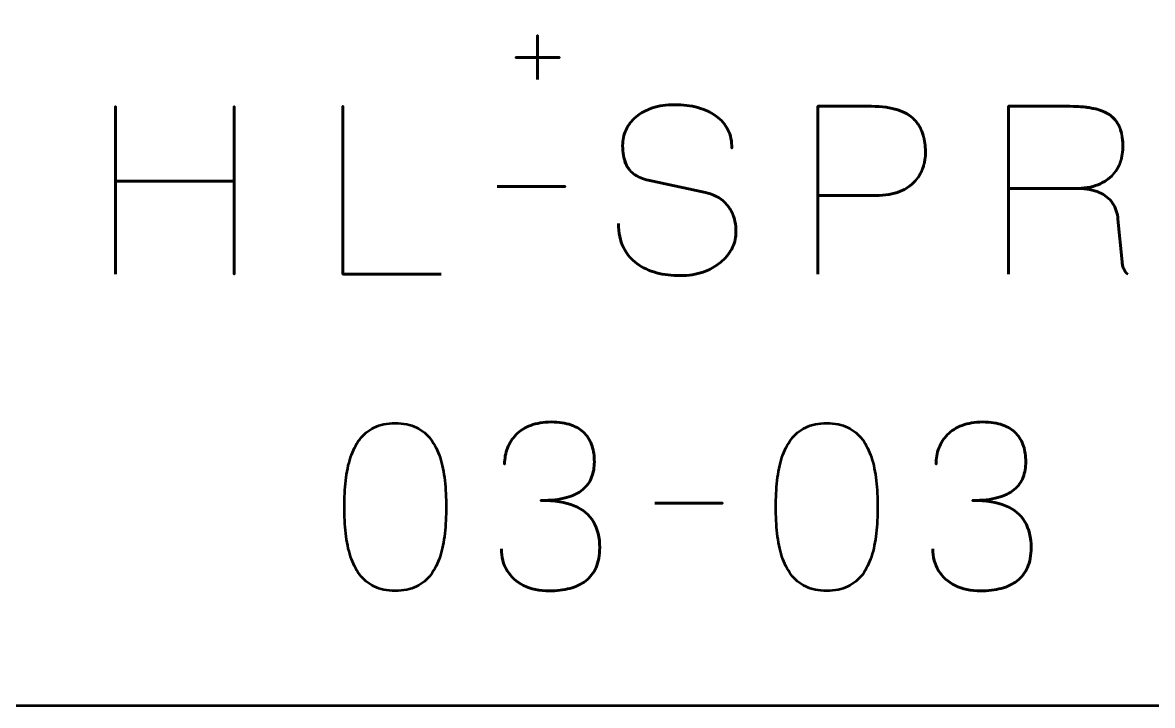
# Model space of a CAD drawing. Header units: centimetres. Extents: x -19.1 to -7.8, y -17.5 to -12.2.
# Drawn here: x -11.685 to -9.633, y -17.5 to -16.259 of the extents above; entities that cross this region are included whole.
import ezdxf

# ---------------------------------------------------------------- set-up
doc = ezdxf.new("R2010")
doc.units = ezdxf.units.CM
doc.header["$MEASUREMENT"] = 0
doc.layers.add('Layer 1', color=7, linetype='Continuous')

msp = doc.modelspace()

# ---------------------------------------------------------------- linework, layer by layer
at = {"layer": 'Layer 1', "lineweight": 53}
msp.add_open_spline([(-13.15, -17), (-13.15, -17), (-13.15, -12.7), (-13.15, -12.7), (-13.15, -12.7), (-13.15, -12.42391), (-12.92609, -12.2), (-12.65, -12.2), (-12.65, -12.2), (-12.65, -12.2), (-8.35, -12.2), (-8.35, -12.2), (-8.35, -12.2), (-8.07391, -12.2), (-7.85, -12.42391), (-7.85, -12.7), (-7.85, -12.7), (-7.85, -12.7), (-7.85, -17), (-7.85, -17), (-7.85, -17), (-7.85, -17.27609), (-8.07391, -17.5), (-8.35, -17.5), (-8.35, -17.5), (-8.35, -17.5), (-12.65, -17.5), (-12.65, -17.5), (-12.65, -17.5), (-12.92609, -17.5), (-13.15, -17.27609), (-13.15, -17)], degree=3, knots=[0, 0, 0, 0, 0.125, 0.125, 0.125, 0.125, 0.25, 0.25, 0.25, 0.25, 0.375, 0.375, 0.375, 0.375, 0.5, 0.5, 0.5, 0.5, 0.625, 0.625, 0.625, 0.625, 0.75, 0.75, 0.75, 0.75, 0.875, 0.875, 0.875, 0.875, 1, 1, 1, 1], dxfattribs=at)
at = {"layer": 'Layer 1', "color": 5, "lineweight": 53}
for points, knots in [([(-10.75, -16.36225), (-10.75, -16.36225), (-10.75, -16.32246), (-10.75, -16.32246), (-10.75, -16.32246), (-10.75, -16.32246), (-10.78958, -16.32246), (-10.78958, -16.32246), (-10.78958, -16.32246), (-10.78958, -16.32246), (-10.75, -16.32246), (-10.75, -16.32246), (-10.75, -16.32246), (-10.75, -16.32246), (-10.75, -16.28267), (-10.75, -16.28267), (-10.75, -16.28267), (-10.75, -16.28267), (-10.75, -16.32246), (-10.75, -16.32246), (-10.75, -16.32246), (-10.75, -16.32246), (-10.71042, -16.32246), (-10.71042, -16.32246), (-10.71042, -16.32246), (-10.71042, -16.32246), (-10.75, -16.32246), (-10.75, -16.32246), (-10.75, -16.32246), (-10.75, -16.32246), (-10.75, -16.36225), (-10.75, -16.36225)], [0, 0, 0, 0, 0.125, 0.125, 0.125, 0.125, 0.25, 0.25, 0.25, 0.25, 0.375, 0.375, 0.375, 0.375, 0.5, 0.5, 0.5, 0.5, 0.625, 0.625, 0.625, 0.625, 0.75, 0.75, 0.75, 0.75, 0.875, 0.875, 0.875, 0.875, 1, 1, 1, 1]), ([(-11.51663, -16.71644), (-11.51663, -16.71644), (-11.51663, -16.54753), (-11.51663, -16.54753), (-11.51663, -16.54753), (-11.51663, -16.54753), (-11.30116, -16.54753), (-11.30116, -16.54753), (-11.30116, -16.54753), (-11.30116, -16.54753), (-11.30116, -16.71644), (-11.30116, -16.71644), (-11.30116, -16.71644), (-11.30116, -16.71644), (-11.30116, -16.41164), (-11.30116, -16.41164), (-11.30116, -16.41164), (-11.30116, -16.41164), (-11.30116, -16.54753), (-11.30116, -16.54753), (-11.30116, -16.54753), (-11.30116, -16.54753), (-11.51663, -16.54753), (-11.51663, -16.54753), (-11.51663, -16.54753), (-11.51663, -16.54753), (-11.51663, -16.41164), (-11.51663, -16.41164), (-11.51663, -16.41164), (-11.51663, -16.41164), (-11.51663, -16.71644), (-11.51663, -16.71644)], [0, 0, 0, 0, 0.125, 0.125, 0.125, 0.125, 0.25, 0.25, 0.25, 0.25, 0.375, 0.375, 0.375, 0.375, 0.5, 0.5, 0.5, 0.5, 0.625, 0.625, 0.625, 0.625, 0.75, 0.75, 0.75, 0.75, 0.875, 0.875, 0.875, 0.875, 1, 1, 1, 1]), ([(-10.92524, -16.71644), (-10.92524, -16.71644), (-11.10346, -16.71644), (-11.10346, -16.71644), (-11.10346, -16.71644), (-11.10346, -16.71644), (-11.10346, -16.41122), (-11.10346, -16.41122), (-11.10346, -16.41122), (-11.10346, -16.41122), (-11.10346, -16.71644), (-11.10346, -16.71644), (-11.10346, -16.71644), (-11.10346, -16.71644), (-10.92524, -16.71644), (-10.92524, -16.71644)], [0, 0, 0, 0, 0.25, 0.25, 0.25, 0.25, 0.5, 0.5, 0.5, 0.5, 0.75, 0.75, 0.75, 0.75, 1, 1, 1, 1]), ([(-10.60309, -16.62415), (-10.60295, -16.64102), (-10.59999, -16.65548), (-10.59406, -16.66755), (-10.59406, -16.66755), (-10.5882, -16.67954), (-10.58002, -16.68935), (-10.56972, -16.69697), (-10.56972, -16.69697), (-10.55935, -16.70452), (-10.54742, -16.71009), (-10.53395, -16.71369), (-10.53395, -16.71369), (-10.52054, -16.71722), (-10.50615, -16.71898), (-10.49091, -16.71898), (-10.49091, -16.71898), (-10.47553, -16.71891), (-10.4617, -16.71665), (-10.44935, -16.71235), (-10.44935, -16.71235), (-10.43707, -16.70804), (-10.42656, -16.70226), (-10.41774, -16.69499), (-10.41774, -16.69499), (-10.40899, -16.68772), (-10.40222, -16.67961), (-10.39742, -16.67058), (-10.39742, -16.67058), (-10.39262, -16.66155), (-10.39008, -16.65231), (-10.38973, -16.64278), (-10.38973, -16.64278), (-10.38931, -16.63029), (-10.39114, -16.61886), (-10.39516, -16.60856), (-10.39516, -16.60856), (-10.39919, -16.59826), (-10.4054, -16.58965), (-10.41379, -16.5826), (-10.41379, -16.5826), (-10.42212, -16.57554), (-10.43263, -16.5706), (-10.44519, -16.56785), (-10.44519, -16.56785), (-10.44519, -16.56785), (-10.5489, -16.54541), (-10.5489, -16.54541), (-10.5489, -16.54541), (-10.55864, -16.54337), (-10.56704, -16.53991), (-10.57395, -16.53511), (-10.57395, -16.53511), (-10.58087, -16.53025), (-10.58623, -16.52354), (-10.5899, -16.51493), (-10.5899, -16.51493), (-10.59357, -16.5064), (-10.59547, -16.49553), (-10.59547, -16.48234), (-10.59547, -16.48234), (-10.59547, -16.47232), (-10.59342, -16.46287), (-10.58926, -16.45398), (-10.58926, -16.45398), (-10.58517, -16.44509), (-10.5791, -16.43725), (-10.57113, -16.43034), (-10.57113, -16.43034), (-10.56316, -16.4235), (-10.55328, -16.41813), (-10.54157, -16.41425), (-10.54157, -16.41425), (-10.52978, -16.4103), (-10.51631, -16.40833), (-10.50107, -16.40826), (-10.50107, -16.40826), (-10.48576, -16.40826), (-10.47172, -16.41002), (-10.45888, -16.41355), (-10.45888, -16.41355), (-10.44611, -16.41708), (-10.43503, -16.42216), (-10.42572, -16.42893), (-10.42572, -16.42893), (-10.4164, -16.4357), (-10.40921, -16.44403), (-10.40427, -16.45376), (-10.40427, -16.45376), (-10.39933, -16.46357), (-10.397, -16.47479), (-10.39735, -16.48742), (-10.39735, -16.48742), (-10.397, -16.47479), (-10.39933, -16.46357), (-10.40427, -16.45376), (-10.40427, -16.45376), (-10.40921, -16.44403), (-10.4164, -16.4357), (-10.42572, -16.42893), (-10.42572, -16.42893), (-10.43503, -16.42216), (-10.44611, -16.41708), (-10.45888, -16.41355), (-10.45888, -16.41355), (-10.47172, -16.41002), (-10.48576, -16.40826), (-10.50107, -16.40826), (-10.50107, -16.40826), (-10.51631, -16.40833), (-10.52978, -16.4103), (-10.54157, -16.41425), (-10.54157, -16.41425), (-10.55328, -16.41813), (-10.56316, -16.4235), (-10.57113, -16.43034), (-10.57113, -16.43034), (-10.5791, -16.43725), (-10.58517, -16.44509), (-10.58926, -16.45398), (-10.58926, -16.45398), (-10.59342, -16.46287), (-10.59547, -16.47232), (-10.59547, -16.48234), (-10.59547, -16.48234), (-10.59547, -16.49553), (-10.59364, -16.5064), (-10.59011, -16.51486), (-10.59011, -16.51486), (-10.58651, -16.5234), (-10.58122, -16.53003), (-10.5743, -16.5349), (-10.5743, -16.5349), (-10.56739, -16.5397), (-10.55892, -16.54323), (-10.5489, -16.54541), (-10.5489, -16.54541), (-10.5489, -16.54541), (-10.44519, -16.56785), (-10.44519, -16.56785), (-10.44519, -16.56785), (-10.43235, -16.5706), (-10.42176, -16.57554), (-10.41344, -16.5826), (-10.41344, -16.5826), (-10.40504, -16.58965), (-10.3989, -16.59826), (-10.39495, -16.60856), (-10.39495, -16.60856), (-10.39107, -16.61886), (-10.38931, -16.63029), (-10.38973, -16.64278), (-10.38973, -16.64278), (-10.39008, -16.65231), (-10.39262, -16.66155), (-10.39742, -16.67058), (-10.39742, -16.67058), (-10.40222, -16.67961), (-10.40899, -16.68772), (-10.41774, -16.69499), (-10.41774, -16.69499), (-10.42656, -16.70226), (-10.43707, -16.70804), (-10.44935, -16.71235), (-10.44935, -16.71235), (-10.4617, -16.71665), (-10.47553, -16.71891), (-10.49091, -16.71898), (-10.49091, -16.71898), (-10.50615, -16.71898), (-10.52054, -16.71722), (-10.53395, -16.71369), (-10.53395, -16.71369), (-10.54742, -16.71009), (-10.55935, -16.70452), (-10.56972, -16.69697), (-10.56972, -16.69697), (-10.58002, -16.68935), (-10.5882, -16.67954), (-10.59406, -16.66755), (-10.59406, -16.66755), (-10.59999, -16.65548), (-10.60295, -16.64102), (-10.60309, -16.62415)], [0, 0, 0, 0, 0.0217391, 0.0217391, 0.0217391, 0.0217391, 0.0434783, 0.0434783, 0.0434783, 0.0434783, 0.0652174, 0.0652174, 0.0652174, 0.0652174, 0.0869565, 0.0869565, 0.0869565, 0.0869565, 0.1086957, 0.1086957, 0.1086957, 0.1086957, 0.1304348, 0.1304348, 0.1304348, 0.1304348, 0.1521739, 0.1521739, 0.1521739, 0.1521739, 0.173913, 0.173913, 0.173913, 0.173913, 0.1956522, 0.1956522, 0.1956522, 0.1956522, 0.2173913, 0.2173913, 0.2173913, 0.2173913, 0.2391304, 0.2391304, 0.2391304, 0.2391304, 0.2608696, 0.2608696, 0.2608696, 0.2608696, 0.2826087, 0.2826087, 0.2826087, 0.2826087, 0.3043478, 0.3043478, 0.3043478, 0.3043478, 0.326087, 0.326087, 0.326087, 0.326087, 0.3478261, 0.3478261, 0.3478261, 0.3478261, 0.3695652, 0.3695652, 0.3695652, 0.3695652, 0.3913043, 0.3913043, 0.3913043, 0.3913043, 0.4130435, 0.4130435, 0.4130435, 0.4130435, 0.4347826, 0.4347826, 0.4347826, 0.4347826, 0.4565217, 0.4565217, 0.4565217, 0.4565217, 0.4782609, 0.4782609, 0.4782609, 0.4782609, 0.5, 0.5, 0.5, 0.5, 0.5217391, 0.5217391, 0.5217391, 0.5217391, 0.5434783, 0.5434783, 0.5434783, 0.5434783, 0.5652174, 0.5652174, 0.5652174, 0.5652174, 0.5869565, 0.5869565, 0.5869565, 0.5869565, 0.6086957, 0.6086957, 0.6086957, 0.6086957, 0.6304348, 0.6304348, 0.6304348, 0.6304348, 0.6521739, 0.6521739, 0.6521739, 0.6521739, 0.673913, 0.673913, 0.673913, 0.673913, 0.6956522, 0.6956522, 0.6956522, 0.6956522, 0.7173913, 0.7173913, 0.7173913, 0.7173913, 0.7391304, 0.7391304, 0.7391304, 0.7391304, 0.7608696, 0.7608696, 0.7608696, 0.7608696, 0.7826087, 0.7826087, 0.7826087, 0.7826087, 0.8043478, 0.8043478, 0.8043478, 0.8043478, 0.826087, 0.826087, 0.826087, 0.826087, 0.8478261, 0.8478261, 0.8478261, 0.8478261, 0.8695652, 0.8695652, 0.8695652, 0.8695652, 0.8913043, 0.8913043, 0.8913043, 0.8913043, 0.9130435, 0.9130435, 0.9130435, 0.9130435, 0.9347826, 0.9347826, 0.9347826, 0.9347826, 0.9565217, 0.9565217, 0.9565217, 0.9565217, 0.9782609, 0.9782609, 0.9782609, 0.9782609, 1, 1, 1, 1]), ([(-10.24114, -16.71644), (-10.24114, -16.71644), (-10.24114, -16.41122), (-10.24114, -16.41122), (-10.24114, -16.41122), (-10.24114, -16.41122), (-10.14377, -16.41122), (-10.14377, -16.41122), (-10.14377, -16.41122), (-10.1243, -16.41129), (-10.10829, -16.41348), (-10.09566, -16.41771), (-10.09566, -16.41771), (-10.0831, -16.42187), (-10.07322, -16.42766), (-10.06609, -16.435), (-10.06609, -16.435), (-10.05897, -16.44226), (-10.05389, -16.45059), (-10.05078, -16.45997), (-10.05078, -16.45997), (-10.04775, -16.46936), (-10.04599, -16.47916), (-10.04556, -16.48954), (-10.04556, -16.48954), (-10.04507, -16.49991), (-10.04627, -16.51007), (-10.04909, -16.51994), (-10.04909, -16.51994), (-10.05198, -16.52982), (-10.05685, -16.53878), (-10.06384, -16.54683), (-10.06384, -16.54683), (-10.07075, -16.55487), (-10.08013, -16.56129), (-10.09192, -16.56602), (-10.09192, -16.56602), (-10.1037, -16.57081), (-10.1183, -16.57321), (-10.13573, -16.57335), (-10.13573, -16.57335), (-10.13573, -16.57335), (-10.24114, -16.57335), (-10.24114, -16.57335), (-10.24114, -16.57335), (-10.24114, -16.57335), (-10.13573, -16.57335), (-10.13573, -16.57335), (-10.13573, -16.57335), (-10.11866, -16.57321), (-10.10419, -16.57081), (-10.09248, -16.56602), (-10.09248, -16.56602), (-10.0807, -16.56129), (-10.07131, -16.55487), (-10.06426, -16.54683), (-10.06426, -16.54683), (-10.05727, -16.53878), (-10.05226, -16.52982), (-10.0493, -16.51994), (-10.0493, -16.51994), (-10.04634, -16.51007), (-10.04507, -16.49991), (-10.04556, -16.48954), (-10.04556, -16.48954), (-10.04599, -16.47916), (-10.04775, -16.46936), (-10.05092, -16.45997), (-10.05092, -16.45997), (-10.05403, -16.45059), (-10.05925, -16.44226), (-10.06638, -16.435), (-10.06638, -16.435), (-10.07357, -16.42766), (-10.08345, -16.42187), (-10.09601, -16.41771), (-10.09601, -16.41771), (-10.10864, -16.41348), (-10.12451, -16.41129), (-10.14377, -16.41122), (-10.14377, -16.41122), (-10.14377, -16.41122), (-10.24114, -16.41122), (-10.24114, -16.41122), (-10.24114, -16.41122), (-10.24114, -16.41122), (-10.24114, -16.71644), (-10.24114, -16.71644)], [0, 0, 0, 0, 0.0454545, 0.0454545, 0.0454545, 0.0454545, 0.0909091, 0.0909091, 0.0909091, 0.0909091, 0.1363636, 0.1363636, 0.1363636, 0.1363636, 0.1818182, 0.1818182, 0.1818182, 0.1818182, 0.2272727, 0.2272727, 0.2272727, 0.2272727, 0.2727273, 0.2727273, 0.2727273, 0.2727273, 0.3181818, 0.3181818, 0.3181818, 0.3181818, 0.3636364, 0.3636364, 0.3636364, 0.3636364, 0.4090909, 0.4090909, 0.4090909, 0.4090909, 0.4545455, 0.4545455, 0.4545455, 0.4545455, 0.5, 0.5, 0.5, 0.5, 0.5454545, 0.5454545, 0.5454545, 0.5454545, 0.5909091, 0.5909091, 0.5909091, 0.5909091, 0.6363636, 0.6363636, 0.6363636, 0.6363636, 0.6818182, 0.6818182, 0.6818182, 0.6818182, 0.7272727, 0.7272727, 0.7272727, 0.7272727, 0.7727273, 0.7727273, 0.7727273, 0.7727273, 0.8181818, 0.8181818, 0.8181818, 0.8181818, 0.8636364, 0.8636364, 0.8636364, 0.8636364, 0.9090909, 0.9090909, 0.9090909, 0.9090909, 0.9545455, 0.9545455, 0.9545455, 0.9545455, 1, 1, 1, 1]), ([(-9.89486, -16.71644), (-9.89486, -16.71644), (-9.89486, -16.41122), (-9.89486, -16.41122), (-9.89486, -16.41122), (-9.89486, -16.41122), (-9.78352, -16.41122), (-9.78352, -16.41122), (-9.78352, -16.41122), (-9.768, -16.41122), (-9.75474, -16.41228), (-9.7438, -16.41432), (-9.7438, -16.41432), (-9.7328, -16.41637), (-9.72369, -16.41933), (-9.7165, -16.42321), (-9.7165, -16.42321), (-9.7093, -16.42709), (-9.70366, -16.43182), (-9.69949, -16.43739), (-9.69949, -16.43739), (-9.69526, -16.4429), (-9.6923, -16.44918), (-9.69039, -16.45616), (-9.69039, -16.45616), (-9.68849, -16.46315), (-9.68736, -16.4707), (-9.68701, -16.47895), (-9.68701, -16.47895), (-9.68651, -16.48932), (-9.68764, -16.49934), (-9.69032, -16.50901), (-9.69032, -16.50901), (-9.69307, -16.51874), (-9.6978, -16.52742), (-9.7045, -16.53518), (-9.7045, -16.53518), (-9.71128, -16.54295), (-9.72038, -16.54908), (-9.73195, -16.55367), (-9.73195, -16.55367), (-9.74352, -16.55819), (-9.75784, -16.56058), (-9.77506, -16.56065), (-9.77506, -16.56065), (-9.77506, -16.56065), (-9.89486, -16.56065), (-9.89486, -16.56065), (-9.89486, -16.56065), (-9.89486, -16.56065), (-9.77506, -16.56065), (-9.77506, -16.56065), (-9.77506, -16.56065), (-9.7582, -16.56058), (-9.74401, -16.55819), (-9.73251, -16.55367), (-9.73251, -16.55367), (-9.72101, -16.54908), (-9.71184, -16.54295), (-9.705, -16.53518), (-9.705, -16.53518), (-9.69815, -16.52742), (-9.69336, -16.51874), (-9.69053, -16.50901), (-9.69053, -16.50901), (-9.68771, -16.49934), (-9.68651, -16.48932), (-9.68701, -16.47895), (-9.68701, -16.47895), (-9.68743, -16.46865), (-9.68919, -16.45934), (-9.6923, -16.45101), (-9.6923, -16.45101), (-9.69533, -16.44276), (-9.70041, -16.43563), (-9.70747, -16.4297), (-9.70747, -16.4297), (-9.71452, -16.42378), (-9.72426, -16.41919), (-9.73661, -16.41602), (-9.73661, -16.41602), (-9.74895, -16.41284), (-9.76462, -16.41122), (-9.78352, -16.41122), (-9.78352, -16.41122), (-9.78352, -16.41122), (-9.89486, -16.41122), (-9.89486, -16.41122), (-9.89486, -16.41122), (-9.89486, -16.41122), (-9.89486, -16.71644), (-9.89486, -16.71644)], [0, 0, 0, 0, 0.0434783, 0.0434783, 0.0434783, 0.0434783, 0.0869565, 0.0869565, 0.0869565, 0.0869565, 0.1304348, 0.1304348, 0.1304348, 0.1304348, 0.173913, 0.173913, 0.173913, 0.173913, 0.2173913, 0.2173913, 0.2173913, 0.2173913, 0.2608696, 0.2608696, 0.2608696, 0.2608696, 0.3043478, 0.3043478, 0.3043478, 0.3043478, 0.3478261, 0.3478261, 0.3478261, 0.3478261, 0.3913043, 0.3913043, 0.3913043, 0.3913043, 0.4347826, 0.4347826, 0.4347826, 0.4347826, 0.4782609, 0.4782609, 0.4782609, 0.4782609, 0.5217391, 0.5217391, 0.5217391, 0.5217391, 0.5652174, 0.5652174, 0.5652174, 0.5652174, 0.6086957, 0.6086957, 0.6086957, 0.6086957, 0.6521739, 0.6521739, 0.6521739, 0.6521739, 0.6956522, 0.6956522, 0.6956522, 0.6956522, 0.7391304, 0.7391304, 0.7391304, 0.7391304, 0.7826087, 0.7826087, 0.7826087, 0.7826087, 0.826087, 0.826087, 0.826087, 0.826087, 0.8695652, 0.8695652, 0.8695652, 0.8695652, 0.9130435, 0.9130435, 0.9130435, 0.9130435, 0.9565217, 0.9565217, 0.9565217, 0.9565217, 1, 1, 1, 1]), ([(-10.82322, -16.55684), (-10.82322, -16.55684), (-10.70003, -16.55684), (-10.70003, -16.55684), (-10.70003, -16.55684), (-10.70003, -16.55684), (-10.82322, -16.55684), (-10.82322, -16.55684)], [0, 0, 0, 0, 0.5, 0.5, 0.5, 0.5, 1, 1, 1, 1]), ([(-9.67769, -16.71644), (-9.68051, -16.71439), (-9.68263, -16.71192), (-9.68418, -16.70903), (-9.68418, -16.70903), (-9.68574, -16.70614), (-9.68679, -16.70325), (-9.68743, -16.70042), (-9.68743, -16.70042), (-9.68799, -16.69767), (-9.68828, -16.69534), (-9.68828, -16.69358), (-9.68828, -16.69358), (-9.68828, -16.69358), (-9.6959, -16.61653), (-9.6959, -16.61653), (-9.6959, -16.61653), (-9.69674, -16.60546), (-9.69999, -16.59572), (-9.70556, -16.58739), (-9.70556, -16.58739), (-9.71121, -16.579), (-9.71925, -16.57251), (-9.72983, -16.56778), (-9.72983, -16.56778), (-9.74035, -16.56312), (-9.75347, -16.56073), (-9.76913, -16.56065), (-9.76913, -16.56065), (-9.75347, -16.56073), (-9.74035, -16.56312), (-9.72983, -16.56778), (-9.72983, -16.56778), (-9.71925, -16.57251), (-9.71121, -16.579), (-9.70556, -16.58739), (-9.70556, -16.58739), (-9.69999, -16.59572), (-9.69674, -16.60546), (-9.6959, -16.61653), (-9.6959, -16.61653), (-9.6959, -16.61653), (-9.68828, -16.69358), (-9.68828, -16.69358), (-9.68828, -16.69358), (-9.68828, -16.69534), (-9.68799, -16.69767), (-9.68743, -16.70042), (-9.68743, -16.70042), (-9.68679, -16.70325), (-9.68574, -16.70614), (-9.68418, -16.70903), (-9.68418, -16.70903), (-9.68263, -16.71192), (-9.68051, -16.71439), (-9.67769, -16.71644)], [0, 0, 0, 0, 0.0714286, 0.0714286, 0.0714286, 0.0714286, 0.1428571, 0.1428571, 0.1428571, 0.1428571, 0.2142857, 0.2142857, 0.2142857, 0.2142857, 0.2857143, 0.2857143, 0.2857143, 0.2857143, 0.3571429, 0.3571429, 0.3571429, 0.3571429, 0.4285714, 0.4285714, 0.4285714, 0.4285714, 0.5, 0.5, 0.5, 0.5, 0.5714286, 0.5714286, 0.5714286, 0.5714286, 0.6428571, 0.6428571, 0.6428571, 0.6428571, 0.7142857, 0.7142857, 0.7142857, 0.7142857, 0.7857143, 0.7857143, 0.7857143, 0.7857143, 0.8571429, 0.8571429, 0.8571429, 0.8571429, 0.9285714, 0.9285714, 0.9285714, 0.9285714, 1, 1, 1, 1]), ([(-11.00842, -17.29175), (-10.99361, -17.29168), (-10.98084, -17.28907), (-10.97018, -17.28399), (-10.97018, -17.28399), (-10.9596, -17.27891), (-10.95078, -17.27164), (-10.94373, -17.2624), (-10.94373, -17.2624), (-10.93674, -17.25309), (-10.93124, -17.24208), (-10.92715, -17.22938), (-10.92715, -17.22938), (-10.92312, -17.21668), (-10.92023, -17.20278), (-10.91861, -17.18754), (-10.91861, -17.18754), (-10.91691, -17.1723), (-10.91607, -17.15628), (-10.91614, -17.13935), (-10.91614, -17.13935), (-10.91607, -17.12249), (-10.91691, -17.10647), (-10.91861, -17.0913), (-10.91861, -17.0913), (-10.92023, -17.07613), (-10.92312, -17.06216), (-10.92715, -17.04946), (-10.92715, -17.04946), (-10.93124, -17.03683), (-10.93674, -17.02583), (-10.94373, -17.01644), (-10.94373, -17.01644), (-10.95078, -17.00713), (-10.9596, -16.99986), (-10.97018, -16.99478), (-10.97018, -16.99478), (-10.98084, -16.98963), (-10.99361, -16.98702), (-11.00842, -16.98695), (-11.00842, -16.98695), (-11.02324, -16.98702), (-11.03601, -16.98963), (-11.04667, -16.99478), (-11.04667, -16.99478), (-11.05725, -16.99986), (-11.06607, -17.00713), (-11.07312, -17.01644), (-11.07312, -17.01644), (-11.08011, -17.02583), (-11.08561, -17.03683), (-11.0897, -17.04946), (-11.0897, -17.04946), (-11.09373, -17.06216), (-11.09662, -17.07613), (-11.09824, -17.0913), (-11.09824, -17.0913), (-11.09993, -17.10647), (-11.10078, -17.12249), (-11.10071, -17.13935), (-11.10071, -17.13935), (-11.10078, -17.15628), (-11.09993, -17.1723), (-11.09824, -17.18754), (-11.09824, -17.18754), (-11.09662, -17.20278), (-11.09373, -17.21668), (-11.0897, -17.22938), (-11.0897, -17.22938), (-11.08561, -17.24208), (-11.08011, -17.25309), (-11.07312, -17.2624), (-11.07312, -17.2624), (-11.06607, -17.27164), (-11.05725, -17.27891), (-11.04667, -17.28399), (-11.04667, -17.28399), (-11.03601, -17.28907), (-11.02324, -17.29168), (-11.00842, -17.29175)], [0, 0, 0, 0, 0.05, 0.05, 0.05, 0.05, 0.1, 0.1, 0.1, 0.1, 0.15, 0.15, 0.15, 0.15, 0.2, 0.2, 0.2, 0.2, 0.25, 0.25, 0.25, 0.25, 0.3, 0.3, 0.3, 0.3, 0.35, 0.35, 0.35, 0.35, 0.4, 0.4, 0.4, 0.4, 0.45, 0.45, 0.45, 0.45, 0.5, 0.5, 0.5, 0.5, 0.55, 0.55, 0.55, 0.55, 0.6, 0.6, 0.6, 0.6, 0.65, 0.65, 0.65, 0.65, 0.7, 0.7, 0.7, 0.7, 0.75, 0.75, 0.75, 0.75, 0.8, 0.8, 0.8, 0.8, 0.85, 0.85, 0.85, 0.85, 0.9, 0.9, 0.9, 0.9, 0.95, 0.95, 0.95, 0.95, 1, 1, 1, 1]), ([(-11.00842, -17.29175), (-10.99361, -17.29168), (-10.98084, -17.28907), (-10.97018, -17.28399), (-10.97018, -17.28399), (-10.9596, -17.27891), (-10.95078, -17.27164), (-10.94373, -17.2624), (-10.94373, -17.2624), (-10.93674, -17.25309), (-10.93124, -17.24208), (-10.92715, -17.22938), (-10.92715, -17.22938), (-10.92312, -17.21668), (-10.92023, -17.20278), (-10.91861, -17.18754), (-10.91861, -17.18754), (-10.91691, -17.1723), (-10.91607, -17.15628), (-10.91614, -17.13935), (-10.91614, -17.13935), (-10.91607, -17.12249), (-10.91691, -17.10647), (-10.91861, -17.0913), (-10.91861, -17.0913), (-10.92023, -17.07613), (-10.92312, -17.06216), (-10.92715, -17.04946), (-10.92715, -17.04946), (-10.93124, -17.03683), (-10.93674, -17.02583), (-10.94373, -17.01644), (-10.94373, -17.01644), (-10.95078, -17.00713), (-10.9596, -16.99986), (-10.97018, -16.99478), (-10.97018, -16.99478), (-10.98084, -16.98963), (-10.99361, -16.98702), (-11.00842, -16.98695), (-11.00842, -16.98695), (-11.02324, -16.98702), (-11.03601, -16.98963), (-11.04667, -16.99478), (-11.04667, -16.99478), (-11.05725, -16.99986), (-11.06607, -17.00713), (-11.07312, -17.01644), (-11.07312, -17.01644), (-11.08011, -17.02583), (-11.08561, -17.03683), (-11.0897, -17.04946), (-11.0897, -17.04946), (-11.09373, -17.06216), (-11.09662, -17.07613), (-11.09824, -17.0913), (-11.09824, -17.0913), (-11.09993, -17.10647), (-11.10078, -17.12249), (-11.10071, -17.13935), (-11.10071, -17.13935), (-11.10078, -17.15628), (-11.09993, -17.1723), (-11.09824, -17.18754), (-11.09824, -17.18754), (-11.09662, -17.20278), (-11.09373, -17.21668), (-11.0897, -17.22938), (-11.0897, -17.22938), (-11.08561, -17.24208), (-11.08011, -17.25309), (-11.07312, -17.2624), (-11.07312, -17.2624), (-11.06607, -17.27164), (-11.05725, -17.27891), (-11.04667, -17.28399), (-11.04667, -17.28399), (-11.03601, -17.28907), (-11.02324, -17.29168), (-11.00842, -17.29175)], [0, 0, 0, 0, 0.05, 0.05, 0.05, 0.05, 0.1, 0.1, 0.1, 0.1, 0.15, 0.15, 0.15, 0.15, 0.2, 0.2, 0.2, 0.2, 0.25, 0.25, 0.25, 0.25, 0.3, 0.3, 0.3, 0.3, 0.35, 0.35, 0.35, 0.35, 0.4, 0.4, 0.4, 0.4, 0.45, 0.45, 0.45, 0.45, 0.5, 0.5, 0.5, 0.5, 0.55, 0.55, 0.55, 0.55, 0.6, 0.6, 0.6, 0.6, 0.65, 0.65, 0.65, 0.65, 0.7, 0.7, 0.7, 0.7, 0.75, 0.75, 0.75, 0.75, 0.8, 0.8, 0.8, 0.8, 0.85, 0.85, 0.85, 0.85, 0.9, 0.9, 0.9, 0.9, 0.95, 0.95, 0.95, 0.95, 1, 1, 1, 1]), ([(-10.81581, -17.21513), (-10.81574, -17.23037), (-10.81221, -17.24363), (-10.80523, -17.25513), (-10.80523, -17.25513), (-10.79824, -17.26656), (-10.78829, -17.27552), (-10.77531, -17.28194), (-10.77531, -17.28194), (-10.76233, -17.28836), (-10.74674, -17.29161), (-10.7286, -17.29175), (-10.7286, -17.29175), (-10.71499, -17.29175), (-10.70264, -17.29034), (-10.69142, -17.28738), (-10.69142, -17.28738), (-10.68027, -17.28441), (-10.67068, -17.27983), (-10.66256, -17.27355), (-10.66256, -17.27355), (-10.65445, -17.26727), (-10.64824, -17.25915), (-10.6438, -17.24928), (-10.6438, -17.24928), (-10.63942, -17.23933), (-10.63724, -17.2274), (-10.63717, -17.21343), (-10.63717, -17.21343), (-10.63709, -17.19481), (-10.6409, -17.17907), (-10.64845, -17.1663), (-10.64845, -17.1663), (-10.656, -17.15353), (-10.66772, -17.14394), (-10.68345, -17.13738), (-10.68345, -17.13738), (-10.69918, -17.13081), (-10.71936, -17.1275), (-10.74384, -17.1275), (-10.74384, -17.1275), (-10.72557, -17.12757), (-10.71026, -17.12588), (-10.69777, -17.12242), (-10.69777, -17.12242), (-10.68535, -17.11896), (-10.67541, -17.11409), (-10.66793, -17.10774), (-10.66793, -17.10774), (-10.66045, -17.10146), (-10.65502, -17.09398), (-10.65177, -17.08538), (-10.65177, -17.08538), (-10.64845, -17.07684), (-10.64683, -17.06746), (-10.6469, -17.05723), (-10.6469, -17.05723), (-10.64683, -17.04699), (-10.64824, -17.03754), (-10.65106, -17.02879), (-10.65106, -17.02879), (-10.65382, -17.02004), (-10.65833, -17.01235), (-10.66447, -17.00579), (-10.66447, -17.00579), (-10.67061, -16.99923), (-10.67872, -16.99408), (-10.68867, -16.99041), (-10.68867, -16.99041), (-10.69869, -16.98674), (-10.7109, -16.98491), (-10.72522, -16.98484), (-10.72522, -16.98484), (-10.73947, -16.98491), (-10.75196, -16.98702), (-10.76254, -16.99112), (-10.76254, -16.99112), (-10.7732, -16.99521), (-10.78194, -17.00078), (-10.789, -17.00791), (-10.789, -17.00791), (-10.79598, -17.01503), (-10.80121, -17.02315), (-10.80466, -17.03232), (-10.80466, -17.03232), (-10.80819, -17.04149), (-10.80988, -17.05123), (-10.80988, -17.06146), (-10.80988, -17.06146), (-10.80988, -17.05123), (-10.80819, -17.04149), (-10.80466, -17.03232), (-10.80466, -17.03232), (-10.80121, -17.02315), (-10.79598, -17.01503), (-10.789, -17.00791), (-10.789, -17.00791), (-10.78194, -17.00078), (-10.7732, -16.99521), (-10.76254, -16.99112), (-10.76254, -16.99112), (-10.75196, -16.98702), (-10.73947, -16.98491), (-10.72522, -16.98484), (-10.72522, -16.98484), (-10.7109, -16.98491), (-10.69869, -16.98674), (-10.68867, -16.99041), (-10.68867, -16.99041), (-10.67872, -16.99408), (-10.67061, -16.99923), (-10.66447, -17.00579), (-10.66447, -17.00579), (-10.65833, -17.01235), (-10.65382, -17.02004), (-10.65106, -17.02879), (-10.65106, -17.02879), (-10.64824, -17.03754), (-10.64683, -17.04699), (-10.6469, -17.05723), (-10.6469, -17.05723), (-10.64683, -17.06746), (-10.64845, -17.07684), (-10.65177, -17.08538), (-10.65177, -17.08538), (-10.65502, -17.09398), (-10.66045, -17.10146), (-10.66793, -17.10774), (-10.66793, -17.10774), (-10.67541, -17.11409), (-10.68535, -17.11896), (-10.69777, -17.12242), (-10.69777, -17.12242), (-10.71026, -17.12588), (-10.72557, -17.12757), (-10.74384, -17.1275), (-10.74384, -17.1275), (-10.71936, -17.1275), (-10.69918, -17.13081), (-10.68345, -17.13738), (-10.68345, -17.13738), (-10.66772, -17.14394), (-10.656, -17.15353), (-10.64845, -17.1663), (-10.64845, -17.1663), (-10.6409, -17.17907), (-10.63709, -17.19481), (-10.63717, -17.21343), (-10.63717, -17.21343), (-10.63724, -17.2274), (-10.63942, -17.23933), (-10.6438, -17.24928), (-10.6438, -17.24928), (-10.64824, -17.25915), (-10.65445, -17.26727), (-10.66256, -17.27355), (-10.66256, -17.27355), (-10.67068, -17.27983), (-10.68027, -17.28441), (-10.69142, -17.28738), (-10.69142, -17.28738), (-10.70264, -17.29034), (-10.71499, -17.29175), (-10.7286, -17.29175), (-10.7286, -17.29175), (-10.74674, -17.29161), (-10.76233, -17.28836), (-10.77531, -17.28194), (-10.77531, -17.28194), (-10.78829, -17.27552), (-10.79824, -17.26656), (-10.80523, -17.25513), (-10.80523, -17.25513), (-10.81221, -17.24363), (-10.81574, -17.23037), (-10.81581, -17.21513)], [0, 0, 0, 0, 0.0227273, 0.0227273, 0.0227273, 0.0227273, 0.0454545, 0.0454545, 0.0454545, 0.0454545, 0.0681818, 0.0681818, 0.0681818, 0.0681818, 0.0909091, 0.0909091, 0.0909091, 0.0909091, 0.1136364, 0.1136364, 0.1136364, 0.1136364, 0.1363636, 0.1363636, 0.1363636, 0.1363636, 0.1590909, 0.1590909, 0.1590909, 0.1590909, 0.1818182, 0.1818182, 0.1818182, 0.1818182, 0.2045455, 0.2045455, 0.2045455, 0.2045455, 0.2272727, 0.2272727, 0.2272727, 0.2272727, 0.25, 0.25, 0.25, 0.25, 0.2727273, 0.2727273, 0.2727273, 0.2727273, 0.2954545, 0.2954545, 0.2954545, 0.2954545, 0.3181818, 0.3181818, 0.3181818, 0.3181818, 0.3409091, 0.3409091, 0.3409091, 0.3409091, 0.3636364, 0.3636364, 0.3636364, 0.3636364, 0.3863636, 0.3863636, 0.3863636, 0.3863636, 0.4090909, 0.4090909, 0.4090909, 0.4090909, 0.4318182, 0.4318182, 0.4318182, 0.4318182, 0.4545455, 0.4545455, 0.4545455, 0.4545455, 0.4772727, 0.4772727, 0.4772727, 0.4772727, 0.5, 0.5, 0.5, 0.5, 0.5227273, 0.5227273, 0.5227273, 0.5227273, 0.5454545, 0.5454545, 0.5454545, 0.5454545, 0.5681818, 0.5681818, 0.5681818, 0.5681818, 0.5909091, 0.5909091, 0.5909091, 0.5909091, 0.6136364, 0.6136364, 0.6136364, 0.6136364, 0.6363636, 0.6363636, 0.6363636, 0.6363636, 0.6590909, 0.6590909, 0.6590909, 0.6590909, 0.6818182, 0.6818182, 0.6818182, 0.6818182, 0.7045455, 0.7045455, 0.7045455, 0.7045455, 0.7272727, 0.7272727, 0.7272727, 0.7272727, 0.75, 0.75, 0.75, 0.75, 0.7727273, 0.7727273, 0.7727273, 0.7727273, 0.7954545, 0.7954545, 0.7954545, 0.7954545, 0.8181818, 0.8181818, 0.8181818, 0.8181818, 0.8409091, 0.8409091, 0.8409091, 0.8409091, 0.8636364, 0.8636364, 0.8636364, 0.8636364, 0.8863636, 0.8863636, 0.8863636, 0.8863636, 0.9090909, 0.9090909, 0.9090909, 0.9090909, 0.9318182, 0.9318182, 0.9318182, 0.9318182, 0.9545455, 0.9545455, 0.9545455, 0.9545455, 0.9772727, 0.9772727, 0.9772727, 0.9772727, 1, 1, 1, 1]), ([(-10.22484, -17.29175), (-10.21003, -17.29168), (-10.19726, -17.28907), (-10.1866, -17.28399), (-10.1866, -17.28399), (-10.17602, -17.27891), (-10.1672, -17.27164), (-10.16015, -17.2624), (-10.16015, -17.2624), (-10.15316, -17.25309), (-10.14766, -17.24208), (-10.14357, -17.22938), (-10.14357, -17.22938), (-10.13954, -17.21668), (-10.13665, -17.20278), (-10.13503, -17.18754), (-10.13503, -17.18754), (-10.13333, -17.1723), (-10.13249, -17.15628), (-10.13256, -17.13935), (-10.13256, -17.13935), (-10.13249, -17.12249), (-10.13333, -17.10647), (-10.13503, -17.0913), (-10.13503, -17.0913), (-10.13665, -17.07613), (-10.13954, -17.06216), (-10.14357, -17.04946), (-10.14357, -17.04946), (-10.14766, -17.03683), (-10.15316, -17.02583), (-10.16015, -17.01644), (-10.16015, -17.01644), (-10.1672, -17.00713), (-10.17602, -16.99986), (-10.1866, -16.99478), (-10.1866, -16.99478), (-10.19726, -16.98963), (-10.21003, -16.98702), (-10.22484, -16.98695), (-10.22484, -16.98695), (-10.23966, -16.98702), (-10.25243, -16.98963), (-10.26309, -16.99478), (-10.26309, -16.99478), (-10.27367, -16.99986), (-10.28249, -17.00713), (-10.28954, -17.01644), (-10.28954, -17.01644), (-10.29653, -17.02583), (-10.30203, -17.03683), (-10.30612, -17.04946), (-10.30612, -17.04946), (-10.31015, -17.06216), (-10.31304, -17.07613), (-10.31466, -17.0913), (-10.31466, -17.0913), (-10.31635, -17.10647), (-10.3172, -17.12249), (-10.31713, -17.13935), (-10.31713, -17.13935), (-10.3172, -17.15628), (-10.31635, -17.1723), (-10.31466, -17.18754), (-10.31466, -17.18754), (-10.31304, -17.20278), (-10.31015, -17.21668), (-10.30612, -17.22938), (-10.30612, -17.22938), (-10.30203, -17.24208), (-10.29653, -17.25309), (-10.28954, -17.2624), (-10.28954, -17.2624), (-10.28249, -17.27164), (-10.27367, -17.27891), (-10.26309, -17.28399), (-10.26309, -17.28399), (-10.25243, -17.28907), (-10.23966, -17.29168), (-10.22484, -17.29175)], [0, 0, 0, 0, 0.05, 0.05, 0.05, 0.05, 0.1, 0.1, 0.1, 0.1, 0.15, 0.15, 0.15, 0.15, 0.2, 0.2, 0.2, 0.2, 0.25, 0.25, 0.25, 0.25, 0.3, 0.3, 0.3, 0.3, 0.35, 0.35, 0.35, 0.35, 0.4, 0.4, 0.4, 0.4, 0.45, 0.45, 0.45, 0.45, 0.5, 0.5, 0.5, 0.5, 0.55, 0.55, 0.55, 0.55, 0.6, 0.6, 0.6, 0.6, 0.65, 0.65, 0.65, 0.65, 0.7, 0.7, 0.7, 0.7, 0.75, 0.75, 0.75, 0.75, 0.8, 0.8, 0.8, 0.8, 0.85, 0.85, 0.85, 0.85, 0.9, 0.9, 0.9, 0.9, 0.95, 0.95, 0.95, 0.95, 1, 1, 1, 1]), ([(-10.22484, -17.29175), (-10.21003, -17.29168), (-10.19726, -17.28907), (-10.1866, -17.28399), (-10.1866, -17.28399), (-10.17602, -17.27891), (-10.1672, -17.27164), (-10.16015, -17.2624), (-10.16015, -17.2624), (-10.15316, -17.25309), (-10.14766, -17.24208), (-10.14357, -17.22938), (-10.14357, -17.22938), (-10.13954, -17.21668), (-10.13665, -17.20278), (-10.13503, -17.18754), (-10.13503, -17.18754), (-10.13333, -17.1723), (-10.13249, -17.15628), (-10.13256, -17.13935), (-10.13256, -17.13935), (-10.13249, -17.12249), (-10.13333, -17.10647), (-10.13503, -17.0913), (-10.13503, -17.0913), (-10.13665, -17.07613), (-10.13954, -17.06216), (-10.14357, -17.04946), (-10.14357, -17.04946), (-10.14766, -17.03683), (-10.15316, -17.02583), (-10.16015, -17.01644), (-10.16015, -17.01644), (-10.1672, -17.00713), (-10.17602, -16.99986), (-10.1866, -16.99478), (-10.1866, -16.99478), (-10.19726, -16.98963), (-10.21003, -16.98702), (-10.22484, -16.98695), (-10.22484, -16.98695), (-10.23966, -16.98702), (-10.25243, -16.98963), (-10.26309, -16.99478), (-10.26309, -16.99478), (-10.27367, -16.99986), (-10.28249, -17.00713), (-10.28954, -17.01644), (-10.28954, -17.01644), (-10.29653, -17.02583), (-10.30203, -17.03683), (-10.30612, -17.04946), (-10.30612, -17.04946), (-10.31015, -17.06216), (-10.31304, -17.07613), (-10.31466, -17.0913), (-10.31466, -17.0913), (-10.31635, -17.10647), (-10.3172, -17.12249), (-10.31713, -17.13935), (-10.31713, -17.13935), (-10.3172, -17.15628), (-10.31635, -17.1723), (-10.31466, -17.18754), (-10.31466, -17.18754), (-10.31304, -17.20278), (-10.31015, -17.21668), (-10.30612, -17.22938), (-10.30612, -17.22938), (-10.30203, -17.24208), (-10.29653, -17.25309), (-10.28954, -17.2624), (-10.28954, -17.2624), (-10.28249, -17.27164), (-10.27367, -17.27891), (-10.26309, -17.28399), (-10.26309, -17.28399), (-10.25243, -17.28907), (-10.23966, -17.29168), (-10.22484, -17.29175)], [0, 0, 0, 0, 0.05, 0.05, 0.05, 0.05, 0.1, 0.1, 0.1, 0.1, 0.15, 0.15, 0.15, 0.15, 0.2, 0.2, 0.2, 0.2, 0.25, 0.25, 0.25, 0.25, 0.3, 0.3, 0.3, 0.3, 0.35, 0.35, 0.35, 0.35, 0.4, 0.4, 0.4, 0.4, 0.45, 0.45, 0.45, 0.45, 0.5, 0.5, 0.5, 0.5, 0.55, 0.55, 0.55, 0.55, 0.6, 0.6, 0.6, 0.6, 0.65, 0.65, 0.65, 0.65, 0.7, 0.7, 0.7, 0.7, 0.75, 0.75, 0.75, 0.75, 0.8, 0.8, 0.8, 0.8, 0.85, 0.85, 0.85, 0.85, 0.9, 0.9, 0.9, 0.9, 0.95, 0.95, 0.95, 0.95, 1, 1, 1, 1]), ([(-10.03223, -17.21513), (-10.03216, -17.23037), (-10.02863, -17.24363), (-10.02165, -17.25513), (-10.02165, -17.25513), (-10.01466, -17.26656), (-10.00471, -17.27552), (-9.99173, -17.28194), (-9.99173, -17.28194), (-9.97875, -17.28836), (-9.96316, -17.29161), (-9.94502, -17.29175), (-9.94502, -17.29175), (-9.93141, -17.29175), (-9.91906, -17.29034), (-9.90784, -17.28738), (-9.90784, -17.28738), (-9.89669, -17.28441), (-9.8871, -17.27983), (-9.87898, -17.27355), (-9.87898, -17.27355), (-9.87087, -17.26727), (-9.86466, -17.25915), (-9.86022, -17.24928), (-9.86022, -17.24928), (-9.85584, -17.23933), (-9.85366, -17.2274), (-9.85359, -17.21343), (-9.85359, -17.21343), (-9.85351, -17.19481), (-9.85732, -17.17907), (-9.86487, -17.1663), (-9.86487, -17.1663), (-9.87242, -17.15353), (-9.88414, -17.14394), (-9.89987, -17.13738), (-9.89987, -17.13738), (-9.9156, -17.13081), (-9.93578, -17.1275), (-9.96026, -17.1275), (-9.96026, -17.1275), (-9.94199, -17.12757), (-9.92668, -17.12588), (-9.91419, -17.12242), (-9.91419, -17.12242), (-9.90177, -17.11896), (-9.89183, -17.11409), (-9.88435, -17.10774), (-9.88435, -17.10774), (-9.87687, -17.10146), (-9.87144, -17.09398), (-9.86819, -17.08538), (-9.86819, -17.08538), (-9.86487, -17.07684), (-9.86325, -17.06746), (-9.86332, -17.05723), (-9.86332, -17.05723), (-9.86325, -17.04699), (-9.86466, -17.03754), (-9.86748, -17.02879), (-9.86748, -17.02879), (-9.87024, -17.02004), (-9.87475, -17.01235), (-9.88089, -17.00579), (-9.88089, -17.00579), (-9.88703, -16.99923), (-9.89514, -16.99408), (-9.90509, -16.99041), (-9.90509, -16.99041), (-9.91511, -16.98674), (-9.92732, -16.98491), (-9.94164, -16.98484), (-9.94164, -16.98484), (-9.95589, -16.98491), (-9.96838, -16.98702), (-9.97896, -16.99112), (-9.97896, -16.99112), (-9.98962, -16.99521), (-9.99836, -17.00078), (-10.00542, -17.00791), (-10.00542, -17.00791), (-10.0124, -17.01503), (-10.01763, -17.02315), (-10.02108, -17.03232), (-10.02108, -17.03232), (-10.02461, -17.04149), (-10.0263, -17.05123), (-10.0263, -17.06146), (-10.0263, -17.06146), (-10.0263, -17.05123), (-10.02461, -17.04149), (-10.02108, -17.03232), (-10.02108, -17.03232), (-10.01763, -17.02315), (-10.0124, -17.01503), (-10.00542, -17.00791), (-10.00542, -17.00791), (-9.99836, -17.00078), (-9.98962, -16.99521), (-9.97896, -16.99112), (-9.97896, -16.99112), (-9.96838, -16.98702), (-9.95589, -16.98491), (-9.94164, -16.98484), (-9.94164, -16.98484), (-9.92732, -16.98491), (-9.91511, -16.98674), (-9.90509, -16.99041), (-9.90509, -16.99041), (-9.89514, -16.99408), (-9.88703, -16.99923), (-9.88089, -17.00579), (-9.88089, -17.00579), (-9.87475, -17.01235), (-9.87024, -17.02004), (-9.86748, -17.02879), (-9.86748, -17.02879), (-9.86466, -17.03754), (-9.86325, -17.04699), (-9.86332, -17.05723), (-9.86332, -17.05723), (-9.86325, -17.06746), (-9.86487, -17.07684), (-9.86819, -17.08538), (-9.86819, -17.08538), (-9.87144, -17.09398), (-9.87687, -17.10146), (-9.88435, -17.10774), (-9.88435, -17.10774), (-9.89183, -17.11409), (-9.90177, -17.11896), (-9.91419, -17.12242), (-9.91419, -17.12242), (-9.92668, -17.12588), (-9.94199, -17.12757), (-9.96026, -17.1275), (-9.96026, -17.1275), (-9.93578, -17.1275), (-9.9156, -17.13081), (-9.89987, -17.13738), (-9.89987, -17.13738), (-9.88414, -17.14394), (-9.87242, -17.15353), (-9.86487, -17.1663), (-9.86487, -17.1663), (-9.85732, -17.17907), (-9.85351, -17.19481), (-9.85359, -17.21343), (-9.85359, -17.21343), (-9.85366, -17.2274), (-9.85584, -17.23933), (-9.86022, -17.24928), (-9.86022, -17.24928), (-9.86466, -17.25915), (-9.87087, -17.26727), (-9.87898, -17.27355), (-9.87898, -17.27355), (-9.8871, -17.27983), (-9.89669, -17.28441), (-9.90784, -17.28738), (-9.90784, -17.28738), (-9.91906, -17.29034), (-9.93141, -17.29175), (-9.94502, -17.29175), (-9.94502, -17.29175), (-9.96316, -17.29161), (-9.97875, -17.28836), (-9.99173, -17.28194), (-9.99173, -17.28194), (-10.00471, -17.27552), (-10.01466, -17.26656), (-10.02165, -17.25513), (-10.02165, -17.25513), (-10.02863, -17.24363), (-10.03216, -17.23037), (-10.03223, -17.21513)], [0, 0, 0, 0, 0.0227273, 0.0227273, 0.0227273, 0.0227273, 0.0454545, 0.0454545, 0.0454545, 0.0454545, 0.0681818, 0.0681818, 0.0681818, 0.0681818, 0.0909091, 0.0909091, 0.0909091, 0.0909091, 0.1136364, 0.1136364, 0.1136364, 0.1136364, 0.1363636, 0.1363636, 0.1363636, 0.1363636, 0.1590909, 0.1590909, 0.1590909, 0.1590909, 0.1818182, 0.1818182, 0.1818182, 0.1818182, 0.2045455, 0.2045455, 0.2045455, 0.2045455, 0.2272727, 0.2272727, 0.2272727, 0.2272727, 0.25, 0.25, 0.25, 0.25, 0.2727273, 0.2727273, 0.2727273, 0.2727273, 0.2954545, 0.2954545, 0.2954545, 0.2954545, 0.3181818, 0.3181818, 0.3181818, 0.3181818, 0.3409091, 0.3409091, 0.3409091, 0.3409091, 0.3636364, 0.3636364, 0.3636364, 0.3636364, 0.3863636, 0.3863636, 0.3863636, 0.3863636, 0.4090909, 0.4090909, 0.4090909, 0.4090909, 0.4318182, 0.4318182, 0.4318182, 0.4318182, 0.4545455, 0.4545455, 0.4545455, 0.4545455, 0.4772727, 0.4772727, 0.4772727, 0.4772727, 0.5, 0.5, 0.5, 0.5, 0.5227273, 0.5227273, 0.5227273, 0.5227273, 0.5454545, 0.5454545, 0.5454545, 0.5454545, 0.5681818, 0.5681818, 0.5681818, 0.5681818, 0.5909091, 0.5909091, 0.5909091, 0.5909091, 0.6136364, 0.6136364, 0.6136364, 0.6136364, 0.6363636, 0.6363636, 0.6363636, 0.6363636, 0.6590909, 0.6590909, 0.6590909, 0.6590909, 0.6818182, 0.6818182, 0.6818182, 0.6818182, 0.7045455, 0.7045455, 0.7045455, 0.7045455, 0.7272727, 0.7272727, 0.7272727, 0.7272727, 0.75, 0.75, 0.75, 0.75, 0.7727273, 0.7727273, 0.7727273, 0.7727273, 0.7954545, 0.7954545, 0.7954545, 0.7954545, 0.8181818, 0.8181818, 0.8181818, 0.8181818, 0.8409091, 0.8409091, 0.8409091, 0.8409091, 0.8636364, 0.8636364, 0.8636364, 0.8636364, 0.8863636, 0.8863636, 0.8863636, 0.8863636, 0.9090909, 0.9090909, 0.9090909, 0.9090909, 0.9318182, 0.9318182, 0.9318182, 0.9318182, 0.9545455, 0.9545455, 0.9545455, 0.9545455, 0.9772727, 0.9772727, 0.9772727, 0.9772727, 1, 1, 1, 1]), ([(-10.53726, -17.13215), (-10.53726, -17.13215), (-10.41407, -17.13215), (-10.41407, -17.13215), (-10.41407, -17.13215), (-10.41407, -17.13215), (-10.53726, -17.13215), (-10.53726, -17.13215)], [0, 0, 0, 0, 0.5, 0.5, 0.5, 0.5, 1, 1, 1, 1])]:
    msp.add_open_spline(points, degree=3, knots=knots, dxfattribs=at)

doc.saveas('drawing.dxf')
